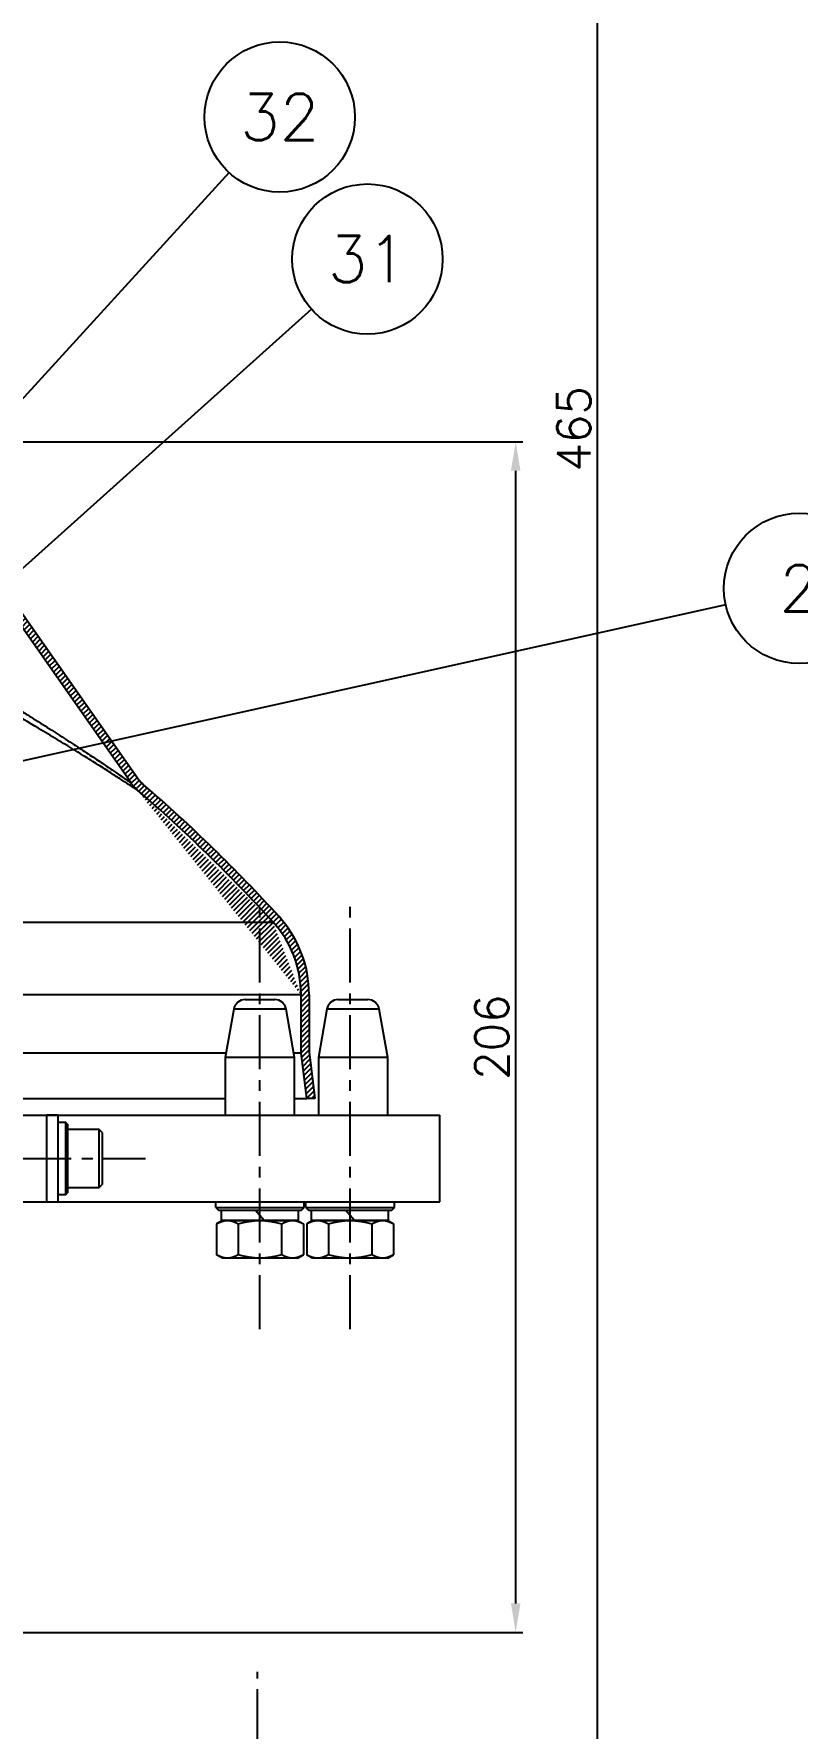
# Model space of a CAD drawing. Extents: x -13768 to 18086, y -10615 to 1188.
# Drawn here: x 433.9 to 565.9, y -848.3 to -555.1 of the extents above; entities that cross this region are included whole.
import ezdxf
from ezdxf.enums import TextEntityAlignment as Align

# ---------------------------------------------------------------- set-up
doc = ezdxf.new("R2010")
doc.units = 0
doc.header["$LTSCALE"] = 7.5
doc.header["$MEASUREMENT"] = 0
doc.linetypes.add('CENTER', pattern=[2, 1.25, -0.25, 0.25, -0.25])
doc.layers.get('0').update_dxf_attribs({"linetype": 'CONTINUOUS'})
doc.layers.get('DEFPOINTS').update_dxf_attribs({"linetype": 'CONTINUOUS'})
for name, color, linetype in [('0-POS', 3, 'CONTINUOUS'), ('CL', 1, 'CENTER'), ('CO', 3, 'CONTINUOUS'), ('CUPLA A SOLDAR', 5, 'CONTINUOUS'), ('FI', 1, 'CONTINUOUS'), ('POS', 3, 'CONTINUOUS')]:
    doc.layers.add(name, color=color, linetype=linetype)
doc.styles.add('ROMANS', font='ROMANS.SHX')
doc.dimstyles.new('2CON5', dxfattribs={"dimscale": 2.5, "dimtxt": 2.3, "dimasz": 2, "dimexe": 0.5, "dimexo": 0.0625, "dimgap": 0.5, "dimtad": 1, "dimdec": 4, "dimdsep": 46, "dimtxsty": 'ROMANS', "dimcen": -2, "dimclrt": 7, "dimadec": 0, "dimazin": 0, "dimtfac": 0.869565, "dimtdec": 4, "dimtmove": 0, "dimatfit": 3, "dimfxl": 1, "dimtolj": 1, "dimarcsym": 0})

# ---------------------------------------------------------------- blocks, each defined once
blk = doc.blocks.new('08934L')
for p, q in [((-6.5, 6.5), (-7.51, 5.92)), ((-7.51, 5.92), (-7.51, 0.58)), ((-6.5, 6.5), (-3.75, 6.5)), ((-3.75, 6.5), (3.75, 6.5)), ((-3.75, 5.92), (-3.75, 0.58)), ((3.75, 6.5), (6.5, 6.5)), ((3.75, 5.92), (3.75, 0.58)), ((6.5, 6.5), (7.51, 5.92)), ((7.51, 5.92), (7.51, 0.58)), ((-6.5, 0), (-7.51, 0.58)), ((-6.5, 0), (-3.75, 0)), ((-3.75, 0), (3.75, 0)), ((3.75, 0), (6.5, 0)), ((6.5, 0), (7.51, 0.58))]:
    blk.add_line(p, q)
for centre, radius, start, end in [((-5.63, 3.18), 3.32, 55.6158, 124.3842), ((0, -5.92), 12.42, 72.412, 107.588), ((5.63, 3.18), 3.32, 55.6158, 124.3842), ((-5.63, 3.32), 3.32, 235.6158, 304.3842), ((0, 12.42), 12.42, 252.412, 287.588), ((5.63, 3.32), 3.32, 235.6158, 304.3842)]:
    blk.add_arc(centre, radius, start, end)
blk = doc.blocks.new('08125')
for p, q in [((-8.5, 1.1), (-8, 1.6)), ((-8.5, 1.1), (-8.5, 0)), ((-8.5, 0), (8.5, 0)), ((-8, 1.6), (8, 1.6)), ((8, 1.6), (8.5, 1.1)), ((8.5, 1.1), (8.5, 0))]:
    blk.add_line(p, q)
at = {"color": 1}
blk.add_line((-8.5, 1.1), (8.5, 1.1), dxfattribs=at)
blk = doc.blocks.new('08127')
for p, q in [((-7.4, 2), (7.4, 2)), ((-7.4, 2), (-7.4, 0)), ((-7.4, 0), (7.4, 0)), ((0.81, 2), (-0.9, 0)), ((7.4, 2), (7.4, 0))]:
    blk.add_line(p, q)
blk = doc.blocks.new('*D481')
at = {"layer": 'CO', "color": 0, "lineweight": -2}
for p, q in [((398.29, -625.74), (518.52, -625.74)), ((517.27, -826.74), (517.27, -630.74)), ((428.29, -831.74), (518.52, -831.74))]:
    blk.add_line(p, q, dxfattribs=at)
at = {"layer": 'CO', "color": 0}
for points in [[(516.44, -630.74), (518.1, -630.74), (517.27, -625.74)], [(516.44, -826.74), (518.1, -826.74), (517.27, -831.74)]]:
    blk.add_solid(points, dxfattribs=at)
at = {"layer": 'DEFPOINTS', "color": 0}
for p in [(398.13, -625.74), (517.27, -625.74), (428.13, -831.74)]:
    blk.add_point(p, dxfattribs=at)
at = {"layer": 'CO', "color": 7, "insert": (513.15, -728.74), "char_height": 5.75, "attachment_point": 5, "rotation": 90, "style": 'ROMANS'}
blk.add_mtext('\\A1;206', dxfattribs=at)
blk = doc.blocks.new('*D492')
at = {"layer": 'CO', "color": 0, "lineweight": -2}
for p, q in [((503.29, -391.24), (532.68, -391.24)), ((531.43, -850.74), (531.43, -396.24)), ((503.29, -855.74), (532.68, -855.74))]:
    blk.add_line(p, q, dxfattribs=at)
at = {"layer": 'CO', "color": 0}
for points in [[(530.6, -396.24), (532.27, -396.24), (531.43, -391.24)], [(530.6, -850.74), (532.27, -850.74), (531.43, -855.74)]]:
    blk.add_solid(points, dxfattribs=at)
at = {"layer": 'DEFPOINTS', "color": 0}
for p in [(503.13, -391.24), (531.43, -391.24), (503.13, -855.74)]:
    blk.add_point(p, dxfattribs=at)
at = {"layer": 'CO', "color": 7, "insert": (527.31, -623.49), "char_height": 5.75, "attachment_point": 5, "rotation": 90, "style": 'ROMANS'}
blk.add_mtext('\\A1;465', dxfattribs=at)
blk = doc.blocks.new('POS')
at = {"layer": '0-POS'}
blk.add_circle((0, 0), 6.5, dxfattribs=at)
at = {"layer": '0-POS', "style": 'ROMANS', "flags": 4}
blk.add_attdef('P', text='', height=4, dxfattribs=at).set_placement((0, 0), align=Align.MIDDLE)

msp = doc.modelspace()

# ---------------------------------------------------------------- hatches: boundary and pattern name
at = {"layer": 'CUPLA A SOLDAR'}
h = msp.add_hatch(dxfattribs=at)
h.set_pattern_fill('ANSI31', color=256, scale=5, style=0)
h.set_pattern_definition([(45, (-11811.8587, -5375.2179), (-0.441941738, 0.441941738), [])])
edge = h.paths.add_edge_path(flags=0)
edge.add_line((482.53414, -739.34488), (481.53414, -731.34488))
edge.add_line((481.53414, -731.34488), (481.53414, -721.34488))
edge.add_arc((461.53414, -721.34488), 20, 0, 42.2685844)
edge.add_arc((276.53414, -889.4966), 270, 42.2685844, 49.235449)
edge.add_spline(control_points=[(452.83121, -684.99882), (452.73627, -684.91688), (452.64382, -684.83196), (452.55416, -684.74426), (452.46485, -684.65691), (452.37823, -684.56673), (452.29454, -684.47399), (452.12948, -684.29108), (451.97537, -684.09765), (451.83405, -683.89583)], knot_values=[0, 0, 0, 0, 0.000376239, 0.000376239, 0.000376239, 0.000751006, 0.000751006, 0.000751006, 0.001491177, 0.001491177, 0.001491177, 0.001491177], weights=[1, 1, 1, 1, 1, 1, 1, 1, 1, 1], degree=3, periodic=0)
edge.add_line((451.83405, -683.89583), (413.71716, -629.45907))
edge.add_arc((403.88734, -636.34199), 12, 35, 90)
edge.add_line((403.88734, -624.34199), (388.33414, -624.34199))
edge.add_line((388.33414, -624.34199), (388.33414, -625.74199))
edge.add_line((388.33414, -625.74199), (403.88734, -625.74199))
edge.add_arc((403.88734, -636.34199), 10.6, 35, 90, ccw=False)
edge.add_line((412.57035, -630.26208), (450.68733, -684.69877))
edge.add_spline(control_points=[(450.68733, -684.69877), (450.77595, -684.82554), (450.86869, -684.94952), (450.96518, -685.07042), (451.06129, -685.19084), (451.16121, -685.30832), (451.26465, -685.4225), (451.46866, -685.6477), (451.68697, -685.86072), (451.91712, -686.05913)], knot_values=[0, 0, 0, 0, 0.000464037, 0.000464037, 0.000464037, 0.000926256, 0.000926256, 0.000926256, 0.001839132, 0.001839132, 0.001839132, 0.001839132], weights=[1, 1, 1, 1, 1, 1, 1, 1, 1, 1], degree=3, periodic=0)
edge.add_arc((276.53414, -889.4966), 268.6, 42.2685844, 49.2354502, ccw=False)
edge.add_arc((461.53414, -721.34488), 18.6, 0, 42.2685844, ccw=False)
edge.add_line((480.13414, -721.34488), (480.13414, -731.43204))
edge.add_line((480.13414, -731.43204), (481.12325, -739.34488))
edge.add_line((481.12325, -739.34488), (482.53414, -739.34488))

# ---------------------------------------------------------------- linework, layer by layer
for p, q in [((468.506, -723.89469), (467.03414, -732.24199)), ((476.71422, -723.89469), (468.506, -723.89469)), ((470.47561, -722.24199), (475.11349, -722.24199)), ((475.11349, -722.24199), (475.59267, -722.24199)), ((477.56229, -723.89469), (476.71422, -723.89469)), ((479.03414, -732.24199), (477.56229, -723.89469)), ((484.60599, -723.89469), (483.13414, -732.24199)), ((492.81421, -723.89469), (484.60599, -723.89469)), ((486.57561, -722.24199), (491.21349, -722.24199)), ((491.21349, -722.24199), (491.69267, -722.24199)), ((493.66228, -723.89469), (492.81421, -723.89469)), ((495.13414, -732.24199), (493.66228, -723.89469)), ((467.03414, -732.24199), (467.03414, -742.24199)), ((477.91041, -732.24199), (467.03414, -732.24199)), ((479.03414, -732.24199), (477.91041, -732.24199)), ((479.03414, -742.24199), (479.03414, -732.24199)), ((483.13414, -732.24199), (483.13414, -742.24199)), ((494.01041, -732.24199), (483.13414, -732.24199)), ((495.13414, -732.24199), (494.01041, -732.24199)), ((495.13414, -742.24199), (495.13414, -732.24199)), ((421.13414, -742.24199), (436.13414, -742.24199)), ((436.13414, -742.24199), (436.13414, -757.24199)), ((436.13414, -742.24199), (492.59906, -742.24199)), ((438.13414, -742.24199), (436.13414, -742.24199)), ((438.13414, -757.24199), (438.13414, -742.24199)), ((439.43414, -743.49199), (438.13414, -743.49199)), ((439.73414, -743.79199), (439.43414, -743.49199)), ((439.73414, -743.79199), (439.73414, -755.69199)), ((492.59906, -742.24199), (504.13414, -742.24199)), ((504.13414, -757.24199), (504.13414, -742.24199)), ((445.23414, -744.74199), (439.73414, -744.74199)), ((445.73414, -745.24199), (445.23414, -744.74199)), ((445.73414, -745.24199), (445.73414, -754.24199)), ((438.13414, -755.99199), (439.43414, -755.99199)), ((439.43414, -755.99199), (439.73414, -755.69199)), ((439.73414, -754.74199), (445.23414, -754.74199)), ((445.23414, -754.74199), (445.73414, -754.24199)), ((421.13414, -757.24199), (436.13414, -757.24199)), ((436.13414, -757.24199), (492.59906, -757.24199)), ((436.13414, -757.24199), (438.13414, -757.24199)), ((492.59906, -757.24199), (504.13414, -757.24199))]:
    msp.add_line(p, q)
for centre, start, end in [((470.47561, -724.24199), 90, 170), ((475.59267, -724.24199), 10, 90), ((486.57561, -724.24199), 90, 170), ((491.69267, -724.24199), 10, 90)]:
    msp.add_arc(centre, 2, start, end)
at = {"layer": 'CL'}
for p, q in [((473.03415, -779.30354), (473.03415, -706.104)), ((488.63414, -779.30354), (488.63414, -706.104)), ((400.97884, -749.74199), (453.24676, -749.74199)), ((472.63414, -895.96035), (472.63414, -838.57717))]:
    msp.add_line(p, q, dxfattribs=at)
at = {"layer": 'CUPLA A SOLDAR'}
for p, q in [((450.68733, -684.69877), (412.57035, -630.26207)), ((413.71716, -629.45906), (451.83414, -683.89576)), ((418.13414, -708.83439), (475.29814, -708.83439)), ((418.13414, -721.34488), (480.13414, -721.34488)), ((480.13414, -731.43204), (480.13414, -721.34488)), ((481.53414, -721.34488), (481.53414, -731.34488)), ((418.13414, -731.43204), (467.17695, -731.43204)), ((478.89132, -731.43204), (480.13414, -731.43204)), ((481.12325, -739.34488), (480.13414, -731.43204)), ((481.53414, -731.34488), (482.53414, -739.34488)), ((418.13414, -739.34488), (467.03414, -739.34488)), ((479.03414, -739.34488), (481.12325, -739.34488)), ((482.53414, -739.34488), (481.12325, -739.34488))]:
    msp.add_line(p, q, dxfattribs=at)
for centre, radius, start, end in [((276.53414, -889.4966), 270, 42.2685844, 49.235449), ((276.53414, -889.4966), 268.6, 42.2685844, 49.2354501), ((461.53414, -721.34488), 18.6, 0, 42.2685844), ((461.53414, -721.34488), 20, 0, 42.2685844)]:
    msp.add_arc(centre, radius, start, end, dxfattribs=at)
for points, knots in [([(418.13414, -664.04436), (418.64174, -664.34398), (420.56861, -665.48135), (423.25224, -667.0928), (426.0644, -668.79641), (428.17119, -670.08507), (430.16654, -671.31614), (432.07358, -672.50462), (434.39805, -673.96707), (436.99887, -675.62105), (439.84903, -677.45787), (442.46333, -679.16313), (444.81726, -680.72047), (446.85462, -682.08801), (448.38197, -683.12264), (449.44659, -683.847), (450.41932, -684.51488), (450.58007, -684.62517), (450.68733, -684.69877)], [0, 0, 0, 0, 0.030486801, 0.115727841, 0.166256603, 0.208814248, 0.252377965, 0.298554312, 0.338551437, 0.414952044, 0.488212293, 0.560771657, 0.636234769, 0.709788322, 0.782007656, 0.83771991, 0.891719776, 1, 1, 1, 1]), ([(451.91708, -686.05917), (451.86681, -686.02608), (451.76641, -685.96), (450.95601, -685.42627), (449.70842, -684.61124), (448.01205, -683.51284), (445.93118, -682.18061), (443.53564, -680.66931), (440.86909, -679.01314), (437.94568, -677.22498), (434.25828, -675.00566), (429.72932, -672.34176), (424.21825, -669.17702), (420.21494, -666.96848), (418.13414, -665.82055)], [0, 0, 0, 0, 0.072849001, 0.145495963, 0.218932663, 0.291692225, 0.365343021, 0.439614247, 0.511399283, 0.584743798, 0.660091299, 0.770500426, 0.880712956, 1, 1, 1, 1]), ([(451.91712, -686.05913), (451.69378, -685.85256), (451.35719, -685.54126), (450.96027, -685.07337), (450.77836, -684.82384), (450.68722, -684.69883)], [0, 0, 0, 0, 0.496008621, 0.747508889, 1, 1, 1, 1]), ([(451.83405, -683.89584), (451.98253, -684.09281), (452.20629, -684.38965), (452.55138, -684.74798), (452.73784, -684.91507), (452.83126, -684.99878)], [0, 0, 0, 0, 0.496011808, 0.747512749, 1, 1, 1, 1])]:
    msp.add_open_spline(points, degree=3, knots=knots, dxfattribs=at)
at = {"layer": 'FI'}
for p, q in [((439.43414, -755.99199), (439.43414, -743.49199)), ((445.23414, -754.74199), (445.23414, -744.74199))]:
    msp.add_line(p, q, dxfattribs=at)
at = {"layer": 'POS'}
for p, q in [((467.68707, -579.12786), (408.16893, -644.35492)), ((481.94572, -602.78322), (382.62914, -691.87678)), ((553.6012, -653.90585), (407.56172, -686.38331))]:
    msp.add_line(p, q, dxfattribs=at)

# ---------------------------------------------------------------- block references
at = {"xscale": -0.9, "yscale": 0.9, "zscale": 0.9, "rotation": 180}
for name, p in [('08125', (473.03415, -757.24199)), ('08127', (473.03415, -758.68199)), ('08125', (488.63414, -757.24199)), ('08127', (488.63414, -758.68199))]:
    msp.add_blockref(name, p, dxfattribs=at)
at = {"xscale": -1}
for p in [(473.03415, -766.98199), (488.63414, -766.98199)]:
    msp.add_blockref('08934L', p, dxfattribs=at)
at = {"layer": 'POS', "xscale": 2, "yscale": 2, "zscale": 2}
for p, values in [((476.4496, -569.52484), {'P': '32'}), ((491.62265, -594.10238), {'P': '31'}), ((566.29119, -651.08375), {'P': '2'})]:
    msp.add_blockref('POS', p, dxfattribs=at).add_auto_attribs(values)

# ---------------------------------------------------------------- dimensions: what is measured, and where the dimension line sits
at = {"layer": 'CO'}
dim = msp.add_linear_dim(base=(531.43244, -391.24198), p1=(503.13414, -855.74199), p2=(503.13414, -391.24198), angle=90, dimstyle='2CON5', override={"dimdec": 0}, dxfattribs=at)
dim.commit()
dim.dimension.update_dxf_attribs({"geometry": '*D492', "text_midpoint": (527.30744, -623.49198)})
dim = msp.add_linear_dim(base=(517.2705, -625.74198), p1=(428.13414, -831.74199), p2=(398.13414, -625.74198), angle=90, dimstyle='2CON5', dxfattribs=at)
dim.commit()
dim.dimension.update_dxf_attribs({"geometry": '*D481', "text_midpoint": (513.1455, -728.74198)})

doc.saveas('drawing.dxf')
